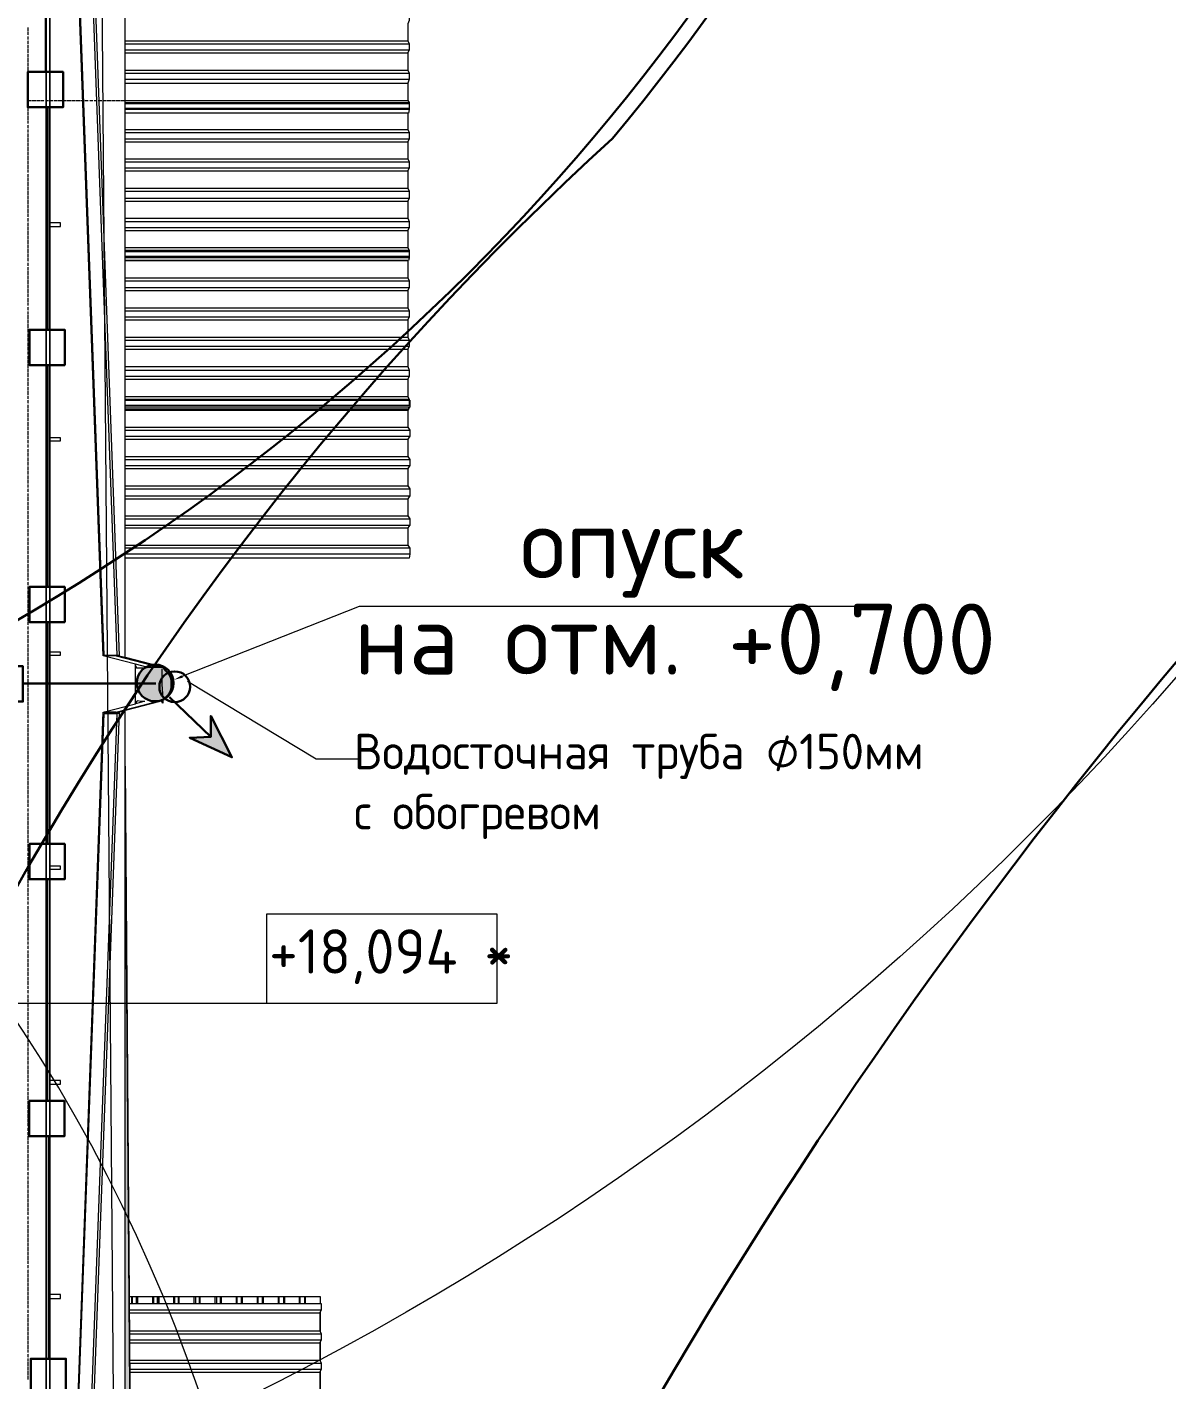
# Model space of a CAD drawing. Header units: millimetres. Extents: x -42533 to 645315, y 3457 to 82611.
# Drawn here: x 599029 to 605453, y 25110 to 32734 of the extents above; entities that cross this region are included whole.
import ezdxf

# ---------------------------------------------------------------- set-up
doc = ezdxf.new("R2010")
doc.units = ezdxf.units.MM
for name, color, linetype, true_color in [('PDF _!ЭОМ.Молниезащита', 7, 'Continuous', 0x954a95), ('PDF _Аннотация', 7, 'Continuous', 0xbababa), ('PDF _Антураж', 7, 'Continuous', 0xbababa), ('PDF _Крыша', 7, 'Continuous', 0xbababa), ('PDF _Крыша штриховка', 7, 'Continuous', 0xbababa), ('PDF _Обобщенные модели', 7, 'Continuous', 0xbababa), ('PDF _Ограждение', 7, 'Continuous', 0xbababa), ('PDF _Оси', 7, 'Continuous', 0xbababa), ('PDF _Отметки', 7, 'Continuous', 0xbababa)]:
    doc.layers.add(name, color=color, linetype=linetype, true_color=true_color)
doc.layers.add('PDF _Линии', color=7, linetype='Continuous')
doc.layers.add('PDF _Текст', color=7, linetype='Continuous')
doc.styles.add('PDF GOST Common', font='GOST_Common.ttf')
doc.styles.add('PDF ISOCPEUR', font='isocpeur.ttf')

msp = doc.modelspace()

# ---------------------------------------------------------------- linework, layer by layer
at = {"layer": 'PDF _!ЭОМ.Молниезащита', "lineweight": 30}
msp.add_lwpolyline([(602328.6, 32105.7, 0.359324), (602417.4, 47908.9, 0.35956), (586922.3, 50989.1, 0.362695), (581016.9, 36470.7)], format="xyb", dxfattribs=at)
at = {"layer": 'PDF _!ЭОМ.Молниезащита', "color": 5, "lineweight": 30}
for points in [[(599134.6, 33729.8), (599134.6, 32730.2), (599134.6, 32480.3), (599232, 32480.3), (599232, 32281.3), (599032.9, 32281.3), (599032.9, 32480.3), (599134.6, 32480.3)], [(599143.9, 32281.3), (599143.9, 31277.5), (599143.9, 31027.6), (599241.3, 31027.6), (599241.3, 30828.5), (599042.2, 30828.5), (599042.2, 31027.6), (599143.9, 31027.6)], [(599143.9, 30828.5), (599143.9, 29829), (599143.9, 29579.1), (599241.3, 29579.1), (599241.3, 29380.1), (599042.2, 29380.1), (599042.2, 29579.1), (599143.9, 29579.1)], [(599143.9, 29380.1), (599143.9, 28380.5), (599143.9, 28130.6), (599241.3, 28130.6), (599241.3, 27931.6), (599042.2, 27931.6), (599042.2, 28130.6), (599143.9, 28130.6)], [(599755.4, 29034), (599005.7, 29034), (599005.7, 28932.3), (598806.7, 28932.3), (598806.7, 29131.4), (599005.7, 29131.4), (599005.7, 29034)], [(599141.8, 27931.6), (599141.8, 26932), (599141.8, 26682.1), (599239.2, 26682.1), (599239.2, 26483.1), (599040.1, 26483.1), (599040.1, 26682.1), (599141.8, 26682.1)], [(599151, 26483.1), (599151, 25479.3), (599151, 25229.4), (599248.5, 25229.4), (599248.5, 25030.4), (599049.4, 25030.4), (599049.4, 25229.4), (599151, 25229.4)]]:
    msp.add_lwpolyline(points, dxfattribs=at)
at = {"layer": 'PDF _!ЭОМ.Молниезащита', "color": 251, "lineweight": 5, "true_color": 0x545454}
msp.add_lwpolyline([(599903.6, 29076.3), (600903.2, 29470.2), (603800.2, 29470.2)], dxfattribs=at)
at = {"layer": 'PDF _!ЭОМ.Молниезащита', "lineweight": 30}
msp.add_lwpolyline([(599831.6, 28957.7), (600064.6, 28733.3), (599946, 28729), (600183.2, 28618.9), (600064.6, 28851.9), (600064.6, 28733.3)], dxfattribs=at)
at = {"layer": 'PDF _!ЭОМ.Молниезащита', "lineweight": 13}
msp.add_circle((592805, 40061.1), 16795.3, dxfattribs=at)
at = {"layer": 'PDF _!ЭОМ.Молниезащита', "color": 116, "lineweight": 30, "true_color": 0x136734}
msp.add_circle((592805, 40061.1), 12322.7, dxfattribs=at)
at = {"layer": 'PDF _!ЭОМ.Молниезащита', "lineweight": 30}
msp.add_circle((599751.2, 29037.2), 103.8, dxfattribs=at)
msp.add_arc((613703, 19607.6), 16899.1, 132.30512, 171.79199, dxfattribs=at)
at = {"layer": 'PDF _!ЭОМ.Молниезащита', "lineweight": 13}
msp.add_arc((591445.4, 22129.1), 9036.1, 344.77295, 295.66956, dxfattribs=at)
at = {"layer": 'PDF _!ЭОМ.Молниезащита', "color": 1, "lineweight": 30}
msp.add_arc((628231.4, 10041.9), 29695.7, 137.6037, 161.15118, dxfattribs=at)
at = {"layer": 'PDF _!ЭОМ.Молниезащита', "transparency": 33554559}
for points in [[(599818.9, 29114.4), (599691.9, 29114.4), (599802, 29127.2)], [(599691.9, 29114.4), (599802, 29127.2), (599708.8, 29127.2)], [(599802, 29127.2), (599708.8, 29127.2), (599785, 29131.4)], [(599708.8, 29127.2), (599785, 29131.4), (599725.8, 29131.4)], [(599785, 29131.4), (599725.8, 29131.4), (599763.9, 29135.6)], [(599725.8, 29131.4), (599763.9, 29135.6), (599742.7, 29135.6)], [(599857, 29050.9), (599649.5, 29050.9), (599852.8, 29072.1)], [(599649.5, 29050.9), (599852.8, 29072.1), (599658, 29072.1)], [(599861.3, 29034), (599649.5, 29034), (599857, 29050.9)], [(599649.5, 29034), (599857, 29050.9), (599649.5, 29050.9)], [(599852.8, 29072.1), (599658, 29072.1), (599844.3, 29089)], [(599658, 29072.1), (599844.3, 29089), (599666.5, 29089)], [(599844.3, 29089), (599666.5, 29089), (599831.6, 29101.7)], [(599666.5, 29089), (599831.6, 29101.7), (599674.9, 29101.7)], [(599831.6, 29101.7), (599674.9, 29101.7), (599818.9, 29114.4)], [(599674.9, 29101.7), (599818.9, 29114.4), (599691.9, 29114.4)], [(599857, 29012.8), (599649.5, 29012.8), (599861.3, 29034)], [(599649.5, 29012.8), (599861.3, 29034), (599649.5, 29034)], [(599658, 28995.9), (599857, 29012.8), (599649.5, 29012.8)], [(599852.8, 28995.9), (599658, 28995.9), (599857, 29012.8)], [(599666.5, 28978.9), (599852.8, 28995.9), (599658, 28995.9)], [(599844.3, 28978.9), (599666.5, 28978.9), (599852.8, 28995.9)], [(599674.9, 28962), (599844.3, 28978.9), (599666.5, 28978.9)], [(599831.6, 28962), (599674.9, 28962), (599844.3, 28978.9)], [(599691.9, 28949.3), (599831.6, 28962), (599674.9, 28962)], [(599818.9, 28949.3), (599691.9, 28949.3), (599831.6, 28962)], [(599708.8, 28936.6), (599818.9, 28949.3), (599691.9, 28949.3)], [(599802, 28936.6), (599708.8, 28936.6), (599818.9, 28949.3)], [(599725.8, 28932.3), (599802, 28936.6), (599708.8, 28936.6)], [(599785, 28932.3), (599725.8, 28932.3), (599802, 28936.6)], [(599742.7, 28928.1), (599785, 28932.3), (599725.8, 28932.3)], [(599763.9, 28928.1), (599742.7, 28928.1), (599785, 28932.3)], [(600064.6, 28733.3), (600123.9, 28733.3), (600064.6, 28851.9)], [(599946, 28729), (600064.6, 28733.3), (600123.9, 28733.3)], [(599946, 28729), (600128.1, 28729), (600123.9, 28733.3)], [(600183.2, 28618.9), (600128.1, 28729), (599946, 28729)]]:
    msp.add_solid(points, dxfattribs=at)
at = {"layer": 'PDF _!ЭОМ.Молниезащита', "color": 251, "true_color": 0x545454, "transparency": 33554559}
msp.add_solid([(599907.9, 29067.9), (599857, 29055.2), (599899.4, 29080.6)], dxfattribs=at)
at = {"layer": 'PDF _Аннотация', "color": 8, "lineweight": 9}
msp.add_lwpolyline([(599933.3, 29046.7), (600657.5, 28610.4), (600890.5, 28610.4)], dxfattribs=at)
at = {"layer": 'PDF _Аннотация', "color": 8, "lineweight": 20}
msp.add_lwpolyline([(601678.2, 27234), (601678.2, 27733.7), (600378, 27733.7), (600378, 27234)], close=True, dxfattribs=at)
at = {"layer": 'PDF _Антураж', "color": 8, "lineweight": 18}
for points in [[(599196.3, 36458.5), (599175.2, 37026.1), (599247.2, 37026.1), (599535.2, 29194.9), (599547.9, 29194.9)], [(599641, 29127.2), (599641, 29144.1), (599458.9, 29190.7), (599192.1, 36437.4)], [(599463.2, 29194.9), (599196.3, 36437.4)], [(599530.9, 29190.7), (599776.6, 29127.2)], [(599547.9, 29190.7), (599535.2, 29194.9)], [(599581.7, 29182.2), (599776.6, 29131.4), (599793.5, 29127.2), (599806.2, 29114.4), (599818.9, 29101.7), (599831.6, 29089), (599840.1, 29072.1), (599844.3, 29050.9), (599844.3, 29034), (599844.3, 29012.8), (599840.1, 28995.9), (599831.6, 28978.9), (599818.9, 28962), (599806.2, 28949.3), (599793.5, 28940.8), (599776.6, 28932.3), (599581.7, 28881.5)], [(599708.8, 29127.2), (599704.6, 29127.2), (599641, 29144.1)], [(599704.6, 29127.2), (599776.6, 29127.2), (599793.5, 29122.9), (599806.2, 29110.2), (599818.9, 29097.5), (599827.4, 29084.8), (599835.9, 29067.9), (599840.1, 29050.9), (599840.1, 29034), (599840.1, 29012.8), (599835.9, 28995.9), (599827.4, 28978.9), (599818.9, 28966.2), (599806.2, 28953.5), (599793.5, 28945), (599776.6, 28936.6), (599717.3, 28936.6)], [(599641, 20792), (599641, 20813.2), (599458.9, 20859.8), (599310.7, 24862.2), (599458.9, 28873), (599641, 28919.6), (599641, 28953.5)], [(599530.9, 28873), (599776.6, 28936.6)], [(599687.6, 28932.3), (599641, 28919.6)], [(599547.9, 28864.6), (599535.2, 28864.6), (599386.9, 24862.2), (599399.6, 24862.2), (599395.4, 24862.2), (599386.9, 24862.2), (599391.2, 24862.2), (599395.4, 24862.2), (599386.9, 24862.2), (599319.2, 24862.2), (599323.4, 24862.2), (599319.2, 24862.2), (599386.9, 24862.2), (599395.4, 24862.2), (599391.2, 24862.2), (599386.9, 24862.2), (599399.6, 24862.2), (599395.4, 24862.2), (599386.9, 24862.2), (599314.9, 24862.2), (599463.2, 28864.6), (599535.2, 28864.6)], [(599547.9, 28873), (599535.2, 28868.8)]]:
    msp.add_lwpolyline(points, dxfattribs=at)
for points in [[(599463.2, 29194.9), (599535.2, 29194.9), (599530.9, 29190.7), (599463.2, 29190.7)], [(599463.2, 28868.8), (599535.2, 28868.8), (599530.9, 28873), (599463.2, 28873)]]:
    msp.add_lwpolyline(points, close=True, dxfattribs=at)
at = {"layer": 'PDF _Крыша', "color": 8, "lineweight": 9}
for points in [[(600682.9, 25539.8), (600682.9, 25577.9), (599602.9, 25577.9)], [(600682.9, 25383.1), (600682.9, 25493.2)], [(600682.9, 25217.9), (600682.9, 25323.8)], [(600682.9, 25048.5), (600682.9, 25158.6)]]:
    msp.add_lwpolyline(points, dxfattribs=at)
at = {"layer": 'PDF _Крыша штриховка', "color": 8, "lineweight": 9}
for points in [[(599340.3, 32477.3), (599340.3, 32477.3)], [(599361.5, 31875.9), (599361.5, 31875.9)], [(599386.9, 31274.5), (599382.7, 31274.5)], [(599408.1, 30677.3), (599403.9, 30677.3)], [(599429.3, 30075.9), (599425, 30075.9)], [(599450.5, 29474.5), (599450.5, 29474.5)], [(599442, 28275.8), (599437.7, 28275.8)], [(599416.6, 27674.4), (599416.6, 27674.4)], [(599395.4, 27077.2), (599391.2, 27077.2)], [(599374.2, 26475.8), (599370, 26475.8)], [(599353, 25874.4), (599348.8, 25874.4)], [(599619.9, 25539.8), (599619.9, 25577.9)], [(599624.1, 25539.8), (599624.1, 25577.9)], [(599645.3, 25539.8), (599645.3, 25577.9)], [(599653.7, 25539.8), (599653.7, 25577.9)], [(599738.5, 25539.8), (599738.5, 25577.9)], [(599742.7, 25539.8), (599742.7, 25577.9)], [(599763.9, 25539.8), (599763.9, 25577.9)], [(599857, 25539.8), (599857, 25577.9)], [(599861.3, 25539.8), (599861.3, 25577.9)], [(599882.5, 25539.8), (599882.5, 25577.9)], [(599886.7, 25539.8), (599886.7, 25577.9)], [(599971.4, 25539.8), (599971.4, 25577.9)], [(599979.9, 25539.8), (599979.9, 25577.9)], [(600001, 25539.8), (600001, 25577.9)], [(600005.3, 25539.8), (600005.3, 25577.9)], [(600090, 25539.8), (600090, 25577.9)], [(600098.5, 25539.8), (600098.5, 25577.9)], [(600119.6, 25539.8), (600119.6, 25577.9)], [(600208.6, 25539.8), (600208.6, 25577.9)], [(600212.8, 25539.8), (600212.8, 25577.9)], [(600238.2, 25539.8), (600238.2, 25577.9)], [(600242.5, 25539.8), (600242.5, 25577.9)], [(600327.2, 25539.8), (600327.2, 25577.9)], [(600331.4, 25539.8), (600331.4, 25577.9)], [(600356.8, 25539.8), (600356.8, 25577.9)], [(600361.1, 25539.8), (600361.1, 25577.9)], [(600445.8, 25539.8), (600445.8, 25577.9)], [(600450, 25539.8), (600450, 25577.9)], [(600475.4, 25539.8), (600475.4, 25577.9)], [(600564.3, 25539.8), (600564.3, 25577.9)], [(600568.6, 25539.8), (600568.6, 25577.9)], [(600594, 25539.8), (600594, 25577.9)], [(600598.2, 25539.8), (600598.2, 25577.9)], [(599327.6, 25277.2), (599327.6, 25277.2)]]:
    msp.add_lwpolyline(points, dxfattribs=at)
for points in [[(599772.3, 25577.9), (599772.3, 25539.8)], [(600123.9, 25577.9), (600123.9, 25539.8)], [(600479.6, 25577.9), (600479.6, 25539.8)]]:
    msp.add_lwpolyline(points, close=True, dxfattribs=at)
at = {"layer": 'PDF _Линии', "color": 8, "lineweight": 9}
msp.add_lwpolyline([(584927.4, 11774.9), (593207.6, 11719.9), (593144, 20135.5), (599556.3, 20135.5), (599268.3, 55776), (588900.2, 55776)], dxfattribs=at)
for points in [[(599581.7, 44869.9), (599547.9, 44865.7), (599259.9, 37026.1), (599547.9, 29190.7), (599581.7, 29182.2)], [(599581.7, 28881.5), (599547.9, 28873), (599399.6, 24862.2), (599547.9, 20859.8), (599581.7, 20851.3)]]:
    msp.add_lwpolyline(points, close=True, dxfattribs=at)
at = {"layer": 'PDF _Линии', "color": 8, "lineweight": 30}
msp.add_circle((599861.4, 29016), 86.8, dxfattribs=at)
at = {"layer": 'PDF _Обобщенные модели', "color": 8, "lineweight": 18}
for points in [[(601131.9, 32803.4), (601182.7, 32803.4), (601182.7, 32769.6), (601174.2, 32752.6), (601174.2, 32655.2), (601182.7, 32638.3), (601182.7, 32604.4), (601174.2, 32587.4), (601174.2, 32490), (601182.7, 32473.1), (601182.7, 32439.2), (601174.2, 32418), (601174.2, 32320.6), (601182.7, 32307.9), (601182.7, 32274), (599581.7, 32274)], [(599581.7, 32655.2), (601174.2, 32655.2)], [(599581.7, 32638.3), (601182.7, 32638.3)], [(599581.7, 32604.4), (601182.7, 32604.4)], [(599581.7, 32587.4), (601174.2, 32587.4)], [(599581.7, 32490), (601174.2, 32490)], [(599581.7, 32473.1), (601182.7, 32473.1)], [(599581.7, 32439.2), (601182.7, 32439.2)], [(599581.7, 32418), (601174.2, 32418)], [(599581.7, 32320.6), (601174.2, 32320.6)], [(599581.7, 32307.9), (601182.7, 32307.9)], [(599581.7, 32303.7), (601182.7, 32303.7), (601182.7, 32269.8), (601178.5, 32248.6), (599581.7, 32248.6)], [(601182.7, 32269.8), (599581.7, 32269.8)], [(601174.2, 32248.6), (601174.2, 32155.4), (601182.7, 32138.5), (601182.7, 32104.6), (601174.2, 32087.7), (601174.2, 31990.2), (601182.7, 31973.3), (601182.7, 31939.4), (601174.2, 31922.5), (601174.2, 31825.1), (601182.7, 31808.1), (601182.7, 31770), (601174.2, 31753.1), (601174.2, 31655.7), (601182.7, 31638.7), (601182.7, 31604.8), (601174.2, 31587.9), (601174.2, 31490.5), (601182.7, 31473.5), (601182.7, 31439.7), (599581.7, 31439.7)], [(599581.7, 32155.4), (601174.2, 32155.4)], [(599581.7, 32138.5), (601182.7, 32138.5)], [(599581.7, 32104.6), (601182.7, 32104.6)], [(599581.7, 32087.7), (601174.2, 32087.7)], [(599581.7, 31990.2), (601174.2, 31990.2)], [(599581.7, 31973.3), (601182.7, 31973.3)], [(599581.7, 31939.4), (601182.7, 31939.4)], [(599581.7, 31922.5), (601174.2, 31922.5)], [(599581.7, 31825.1), (601174.2, 31825.1)], [(599581.7, 31808.1), (601182.7, 31808.1)], [(599581.7, 31770), (601182.7, 31770)], [(599581.7, 31753.1), (601174.2, 31753.1)], [(599581.7, 31655.7), (601174.2, 31655.7)], [(599581.7, 31638.7), (601182.7, 31638.7)], [(599581.7, 31604.8), (601182.7, 31604.8)], [(599581.7, 31587.9), (601174.2, 31587.9)], [(599581.7, 31490.5), (601174.2, 31490.5)], [(601182.7, 31473.5), (599581.7, 31473.5)], [(599581.7, 31469.3), (601182.7, 31469.3), (601182.7, 31435.4), (601182.7, 31431.2), (601178.5, 31418.5), (599581.7, 31418.5), (601174.2, 31418.5), (601174.2, 31321.1), (601182.7, 31304.1), (601182.7, 31266), (601174.2, 31249.1), (601174.2, 31151.7), (601182.7, 31134.7), (601182.7, 31100.8), (601174.2, 31083.9), (601174.2, 30986.5), (601182.7, 30969.5), (601182.7, 30935.6), (601174.2, 30918.7), (601174.2, 30821.3), (601182.7, 30800.1), (601182.7, 30766.2), (601174.2, 30749.3), (601174.2, 30651.9), (601182.7, 30634.9), (601182.7, 30601.1), (599581.7, 30601.1)], [(599581.7, 31435.4), (601182.7, 31435.4)], [(599581.7, 31321.1), (601174.2, 31321.1)], [(599581.7, 31304.1), (601182.7, 31304.1)], [(599581.7, 31266), (601182.7, 31266)], [(599581.7, 31249.1), (601174.2, 31249.1)], [(599581.7, 31151.7), (601174.2, 31151.7)], [(599581.7, 31134.7), (601182.7, 31134.7)], [(599581.7, 31100.8), (601182.7, 31100.8)], [(599581.7, 31083.9), (601174.2, 31083.9)], [(599581.7, 30986.5), (601174.2, 30986.5)], [(599581.7, 30969.5), (601182.7, 30969.5)], [(599581.7, 30935.6), (601182.7, 30935.6)], [(599581.7, 30918.7), (601174.2, 30918.7)], [(599581.7, 30821.3), (601174.2, 30821.3)], [(599581.7, 30800.1), (601182.7, 30800.1)], [(599581.7, 30766.2), (601182.7, 30766.2)], [(599581.7, 30749.3), (601174.2, 30749.3)], [(599581.7, 30651.9), (601174.2, 30651.9)], [(601182.7, 30634.9), (599581.7, 30634.9)], [(599581.7, 30630.7), (601186.9, 30630.7), (601186.9, 30592.6), (601178.5, 30584.1)], [(601178.5, 30592.6), (601178.5, 30579.9), (601174.2, 30575.6), (601174.2, 30478.2), (601186.9, 30461.3), (601186.9, 30427.4), (601174.2, 30410.5), (601174.2, 30313.1), (601186.9, 30296.1), (601186.9, 30262.2), (601174.2, 30245.3), (601174.2, 30147.9), (601186.9, 30130.9), (601186.9, 30092.8), (601174.2, 30075.9), (601174.2, 29978.5), (601186.9, 29961.5), (601186.9, 29927.6), (601174.2, 29910.7), (601174.2, 29813.3), (601186.9, 29796.3), (601186.9, 29762.5), (601182.7, 29741.3), (599581.7, 29741.3)], [(599581.7, 30592.6), (601186.9, 30592.6)], [(601178.5, 30579.9), (599581.7, 30579.9)], [(599581.7, 30575.6), (601174.2, 30575.6)], [(599581.7, 30478.2), (601174.2, 30478.2)], [(599581.7, 30461.3), (601186.9, 30461.3)], [(599581.7, 30427.4), (601186.9, 30427.4)], [(599581.7, 30410.5), (601174.2, 30410.5)], [(599581.7, 30313.1), (601174.2, 30313.1)], [(599581.7, 30296.1), (601186.9, 30296.1)], [(599581.7, 30262.2), (601186.9, 30262.2)], [(599581.7, 30245.3), (601174.2, 30245.3)], [(599581.7, 30147.9), (601174.2, 30147.9)], [(599581.7, 30130.9), (601186.9, 30130.9)], [(599581.7, 30092.8), (601186.9, 30092.8)], [(599581.7, 30075.9), (601174.2, 30075.9)], [(599581.7, 29978.5), (601174.2, 29978.5)], [(599581.7, 29961.5), (601186.9, 29961.5)], [(599581.7, 29927.6), (601186.9, 29927.6)], [(599581.7, 29910.7), (601174.2, 29910.7)], [(599581.7, 29813.3), (601174.2, 29813.3)], [(601186.9, 29796.3), (599581.7, 29796.3)], [(601186.9, 29762.5), (599581.7, 29762.5)], [(599691.9, 28932.3), (599670.7, 28932.3), (599653.7, 28936.6), (599645.3, 28932.3), (599641, 28919.6), (599641, 29029.7), (599641, 29135.6), (599645.3, 29122.9), (599662.2, 29122.9), (599691.9, 29122.9), (599721.5, 29127.2)], [(599789.3, 29114.4), (599789.3, 29029.7), (599793.5, 28953.5)], [(599793.5, 28940.8), (599793.5, 28923.9), (599789.3, 28932.3), (599785, 28936.6)], [(599602.9, 25539.8), (600687.2, 25539.8), (600687.2, 25505.9), (600678.7, 25489), (600678.7, 25387.3), (600687.2, 25370.4), (600687.2, 25336.5), (600678.7, 25319.6), (600678.7, 25222.2), (600687.2, 25205.2), (600687.2, 25171.3), (600678.7, 25154.4), (600678.7, 25057), (600687.2, 25040), (600687.2, 25001.9), (599607.2, 25001.9)], [(599602.9, 25505.9), (600687.2, 25505.9)], [(599602.9, 25489), (600678.7, 25489)], [(599607.2, 25387.3), (600678.7, 25387.3)], [(599607.2, 25370.4), (600687.2, 25370.4)], [(599607.2, 25336.5), (600687.2, 25336.5)], [(599607.2, 25319.6), (600678.7, 25319.6)], [(599607.2, 25222.2), (600678.7, 25222.2)], [(599607.2, 25205.2), (600687.2, 25205.2)], [(599607.2, 25171.3), (600687.2, 25171.3)], [(599607.2, 25154.4), (600678.7, 25154.4)]]:
    msp.add_lwpolyline(points, dxfattribs=at)
msp.add_lwpolyline([(599789.3, 29127.2), (599789.3, 29135.6)], close=True, dxfattribs=at)
at = {"layer": 'PDF _Ограждение', "color": 8, "lineweight": 9}
for points in [[(599137, 20453.2), (599137, 55373.6)], [(599158.2, 20440.5), (599158.2, 55382.1), (599149.7, 55382.1), (599158.2, 55382.1), (599158.2, 20440.5), (599149.7, 20440.5)], [(599217.5, 31630.2), (599179.4, 31630.2), (599158.2, 31630.2), (599158.2, 31609.1), (599179.4, 31609.1), (599217.5, 31609.1)], [(599217.5, 30418.9), (599179.4, 30418.9), (599158.2, 30418.9), (599158.2, 30402), (599179.4, 30402), (599217.5, 30402)], [(599217.5, 29211.9), (599179.4, 29211.9), (599158.2, 29211.9), (599158.2, 29194.9), (599179.4, 29194.9), (599217.5, 29194.9)], [(599217.5, 28004.8), (599179.4, 28004.8), (599158.2, 28004.8), (599158.2, 27987.8), (599179.4, 27987.8), (599217.5, 27987.8)], [(599217.5, 26797.7), (599179.4, 26797.7), (599158.2, 26797.7), (599158.2, 26776.5), (599179.4, 26776.5), (599217.5, 26776.5)], [(599217.5, 25590.6), (599179.4, 25590.6), (599158.2, 25590.6), (599158.2, 25569.5), (599179.4, 25569.5), (599217.5, 25569.5)]]:
    msp.add_lwpolyline(points, close=True, dxfattribs=at)
msp.add_lwpolyline([(599581.7, 28568.1), (599641, 20834.3), (599581.7, 28542.7)], dxfattribs=at)
at = {"layer": 'PDF _Ограждение', "transparency": 33554559}
msp.add_solid([(599581.7, 28542.7), (599641, 20851.3), (599581.7, 20851.3)], dxfattribs=at)
at = {"layer": 'PDF _Оси', "color": 8, "lineweight": 9}
for points in [[(599035.4, 32710.3), (599035.4, 32731.4)], [(599035.4, 32689.1), (599035.4, 32706)], [(599035.4, 32684.8), (599035.4, 32684.8)], [(599035.4, 32663.7), (599035.4, 32680.6)], [(599035.4, 32659.4), (599035.4, 32659.4)], [(599035.4, 32638.3), (599035.4, 32655.2)], [(599035.4, 32612.8), (599035.4, 32634)], [(599035.4, 32587.4), (599035.4, 32608.6)], [(599035.4, 32562), (599035.4, 32583.2)], [(599035.4, 32536.6), (599035.4, 32557.8)], [(599035.4, 32511.2), (599035.4, 32532.4)], [(599035.4, 32485.8), (599035.4, 32507)], [(599035.4, 32460.4), (599035.4, 32481.6)], [(599035.4, 32439.2), (599035.4, 32456.1)], [(599035.4, 32435), (599035.4, 32435)], [(599035.4, 32413.8), (599035.4, 32430.7)], [(599035.4, 32409.5), (599035.4, 32409.5)], [(599035.4, 32388.4), (599035.4, 32405.3)], [(599035.4, 32363), (599035.4, 32384.1)], [(599035.4, 32337.5), (599035.4, 32358.7)], [(599035.4, 32312.1), (599035.4, 32333.3)], [(599031.2, 32320.6), (599052.3, 32320.6)], [(599035.4, 32286.7), (599035.4, 32307.9)], [(599035.4, 32261.3), (599035.4, 32282.5)], [(599035.4, 32235.9), (599035.4, 32257.1)], [(599056.6, 32320.6), (599077.7, 32320.6)], [(599082, 32320.6), (599103.2, 32320.6)], [(599107.4, 32320.6), (599124.3, 32320.6)], [(599128.6, 32320.6), (599128.6, 32320.6)], [(599132.8, 32320.6), (599149.7, 32320.6)], [(599154, 32320.6), (599154, 32320.6)], [(599158.2, 32320.6), (599175.2, 32320.6)], [(599179.4, 32320.6), (599200.6, 32320.6)], [(599204.8, 32320.6), (599226, 32320.6)], [(599230.2, 32320.6), (599251.4, 32320.6)], [(599255.6, 32320.6), (599276.8, 32320.6)], [(599281, 32320.6), (599302.2, 32320.6)], [(599306.5, 32320.6), (599327.6, 32320.6)], [(599331.9, 32320.6), (599353, 32320.6)], [(599357.3, 32320.6), (599374.2, 32320.6)], [(599378.5, 32320.6), (599378.5, 32320.6)], [(599382.7, 32320.6), (599399.6, 32320.6)], [(599403.9, 32320.6), (599403.9, 32320.6)], [(599408.1, 32320.6), (599425, 32320.6)], [(599429.3, 32320.6), (599450.5, 32320.6)], [(599454.7, 32320.6), (599475.9, 32320.6)], [(599480.1, 32320.6), (599501.3, 32320.6)], [(599505.5, 32320.6), (599526.7, 32320.6)], [(599530.9, 32320.6), (599552.1, 32320.6)], [(599556.3, 32320.6), (599577.5, 32320.6)], [(599581.7, 32320.6), (599602.9, 32320.6)], [(599607.2, 32320.6), (599624.1, 32320.6)], [(599628.3, 32320.6), (599628.3, 32320.6)], [(599632.6, 32320.6), (599649.5, 32320.6)], [(599653.7, 32320.6), (599653.7, 32320.6)], [(599658, 32320.6), (599674.9, 32320.6)], [(599679.2, 32320.6), (599691.9, 32320.6)], [(599035.4, 32210.5), (599035.4, 32231.7)], [(599035.4, 32189.3), (599035.4, 32206.3)], [(599035.4, 32185.1), (599035.4, 32185.1)], [(599035.4, 32163.9), (599035.4, 32180.8)], [(599035.4, 32159.7), (599035.4, 32159.7)], [(599035.4, 32138.5), (599035.4, 32155.4)], [(599035.4, 32113.1), (599035.4, 32134.3)], [(599035.4, 32087.7), (599035.4, 32108.8)], [(599035.4, 32062.3), (599035.4, 32083.4)], [(599035.4, 32036.8), (599035.4, 32058)], [(599035.4, 32011.4), (599035.4, 32032.6)], [(599035.4, 31986), (599035.4, 32007.2)], [(599035.4, 31960.6), (599035.4, 31981.8)], [(599035.4, 31935.2), (599035.4, 31956.4)], [(599035.4, 31914), (599035.4, 31931)], [(599035.4, 31909.8), (599035.4, 31909.8)], [(599035.4, 31888.6), (599035.4, 31905.5)], [(599035.4, 31863.2), (599035.4, 31884.4)], [(599035.4, 31837.8), (599035.4, 31859)], [(599035.4, 31812.4), (599035.4, 31833.5)], [(599035.4, 31787), (599035.4, 31808.1)], [(599035.4, 31761.5), (599035.4, 31782.7)], [(599035.4, 31736.1), (599035.4, 31757.3)], [(599035.4, 31710.7), (599035.4, 31731.9)], [(599035.4, 31685.3), (599035.4, 31706.5)], [(599035.4, 31664.1), (599035.4, 31681.1)], [(599035.4, 31659.9), (599035.4, 31659.9)], [(599035.4, 31638.7), (599035.4, 31655.7)], [(599035.4, 31634.5), (599035.4, 31634.5)], [(599035.4, 31613.3), (599035.4, 31630.2)], [(599035.4, 31587.9), (599035.4, 31609.1)], [(599035.4, 31562.5), (599035.4, 31583.7)], [(599035.4, 31537.1), (599035.4, 31558.2)], [(599035.4, 31511.7), (599035.4, 31532.8)], [(599035.4, 31486.2), (599035.4, 31507.4)], [(599035.4, 31460.8), (599035.4, 31482)], [(599035.4, 31435.4), (599035.4, 31456.6)], [(599035.4, 31414.2), (599035.4, 31431.2)], [(599035.4, 31410), (599035.4, 31410)], [(599035.4, 31388.8), (599035.4, 31405.8)], [(599035.4, 31384.6), (599035.4, 31384.6)], [(599035.4, 31363.4), (599035.4, 31380.4)], [(599035.4, 31338), (599035.4, 31359.2)], [(599035.4, 31312.6), (599035.4, 31333.8)], [(599035.4, 31287.2), (599035.4, 31308.4)], [(599035.4, 31261.8), (599035.4, 31282.9)], [(599035.4, 31236.4), (599035.4, 31257.5)], [(599035.4, 31210.9), (599035.4, 31232.1)], [(599035.4, 31185.5), (599035.4, 31206.7)], [(599035.4, 31164.4), (599035.4, 31181.3)], [(599035.4, 31160.1), (599035.4, 31160.1)], [(599035.4, 31138.9), (599035.4, 31155.9)], [(599035.4, 31134.7), (599035.4, 31134.7)], [(599035.4, 31113.5), (599035.4, 31130.5)], [(599035.4, 31088.1), (599035.4, 31109.3)], [(599035.4, 31062.7), (599035.4, 31083.9)], [(599035.4, 31037.3), (599035.4, 31058.5)], [(599035.4, 31011.9), (599035.4, 31033.1)], [(599035.4, 30986.5), (599035.4, 31007.6)], [(599035.4, 30961.1), (599035.4, 30982.2)], [(599035.4, 30935.6), (599035.4, 30956.8)], [(599035.4, 30910.2), (599035.4, 30931.4)], [(599035.4, 30889.1), (599035.4, 30906)], [(599035.4, 30884.8), (599035.4, 30884.8)], [(599035.4, 30863.6), (599035.4, 30880.6)], [(599035.4, 30838.2), (599035.4, 30859.4)], [(599035.4, 30812.8), (599035.4, 30834)], [(599035.4, 30787.4), (599035.4, 30808.6)], [(599035.4, 30762), (599035.4, 30783.2)], [(599035.4, 30736.6), (599035.4, 30757.8)], [(599035.4, 30711.2), (599035.4, 30732.4)], [(599035.4, 30685.8), (599035.4, 30706.9)], [(599035.4, 30660.4), (599035.4, 30681.5)], [(599035.4, 30639.2), (599035.4, 30656.1)], [(599035.4, 30634.9), (599035.4, 30634.9)], [(599035.4, 30613.8), (599035.4, 30630.7)], [(599035.4, 30609.5), (599035.4, 30609.5)], [(599035.4, 30588.3), (599035.4, 30605.3)], [(599035.4, 30562.9), (599035.4, 30584.1)], [(599035.4, 30537.5), (599035.4, 30558.7)], [(599035.4, 30512.1), (599035.4, 30533.3)], [(599035.4, 30486.7), (599035.4, 30507.9)], [(599035.4, 30461.3), (599035.4, 30482.5)], [(599035.4, 30435.9), (599035.4, 30457.1)], [(599035.4, 30410.5), (599035.4, 30431.6)], [(599035.4, 30389.3), (599035.4, 30406.2)], [(599035.4, 30385.1), (599035.4, 30385.1)], [(599035.4, 30363.9), (599035.4, 30380.8)], [(599035.4, 30359.6), (599035.4, 30359.6)], [(599035.4, 30338.5), (599035.4, 30355.4)], [(599035.4, 30313.1), (599035.4, 30334.2)], [(599035.4, 30287.6), (599035.4, 30308.8)], [(599035.4, 30262.2), (599035.4, 30283.4)], [(599035.4, 30236.8), (599035.4, 30258)], [(599035.4, 30211.4), (599035.4, 30232.6)], [(599035.4, 30186), (599035.4, 30207.2)], [(599035.4, 30160.6), (599035.4, 30181.8)], [(599035.4, 30139.4), (599035.4, 30156.3)], [(599035.4, 30135.2), (599035.4, 30135.2)], [(599035.4, 30114), (599035.4, 30130.9)], [(599035.4, 30109.8), (599035.4, 30109.8)], [(599035.4, 30088.6), (599035.4, 30105.5)], [(599035.4, 30063.2), (599035.4, 30084.3)], [(599035.4, 30037.8), (599035.4, 30058.9)], [(599035.4, 30012.3), (599035.4, 30033.5)], [(599035.4, 29986.9), (599035.4, 30008.1)], [(599035.4, 29961.5), (599035.4, 29982.7)], [(599035.4, 29936.1), (599035.4, 29957.3)], [(599035.4, 29910.7), (599035.4, 29931.9)], [(599035.4, 29885.3), (599035.4, 29906.5)], [(599035.4, 29864.1), (599035.4, 29881)], [(599035.4, 29859.9), (599035.4, 29859.9)], [(599035.4, 29838.7), (599035.4, 29855.6)], [(599035.4, 29813.3), (599035.4, 29834.5)], [(599035.4, 29787.9), (599035.4, 29809)], [(599035.4, 29762.5), (599035.4, 29783.6)], [(599035.4, 29737), (599035.4, 29758.2)], [(599035.4, 29711.6), (599035.4, 29732.8)], [(599035.4, 29686.2), (599035.4, 29707.4)], [(599035.4, 29660.8), (599035.4, 29682)], [(599035.4, 29635.4), (599035.4, 29656.6)], [(599035.4, 29614.2), (599035.4, 29631.2)], [(599035.4, 29610), (599035.4, 29610)], [(599035.4, 29588.8), (599035.4, 29605.7)], [(599035.4, 29584.6), (599035.4, 29584.6)], [(599035.4, 29563.4), (599035.4, 29580.3)], [(599035.4, 29538), (599035.4, 29559.2)], [(599035.4, 29512.6), (599035.4, 29533.7)], [(599035.4, 29487.2), (599035.4, 29508.3)], [(599035.4, 29461.7), (599035.4, 29482.9)], [(599035.4, 29436.3), (599035.4, 29457.5)], [(599035.4, 29410.9), (599035.4, 29432.1)], [(599035.4, 29385.5), (599035.4, 29406.7)], [(599035.4, 29364.3), (599035.4, 29381.3)], [(599035.4, 29360.1), (599035.4, 29360.1)], [(599035.4, 29338.9), (599035.4, 29355.9)], [(599035.4, 29334.7), (599035.4, 29334.7)], [(599035.4, 29313.5), (599035.4, 29330.5)], [(599035.4, 29288.1), (599035.4, 29309.3)], [(599035.4, 29262.7), (599035.4, 29283.9)], [(599035.4, 29237.3), (599035.4, 29258.5)], [(599035.4, 29211.9), (599035.4, 29233)], [(599035.4, 29186.4), (599035.4, 29207.6)], [(599035.4, 29161), (599035.4, 29182.2)], [(599035.4, 29135.6), (599035.4, 29156.8)], [(599035.4, 29114.4), (599035.4, 29131.4)], [(599035.4, 29110.2), (599035.4, 29110.2)], [(599035.4, 29089), (599035.4, 29106)], [(599035.4, 29084.8), (599035.4, 29084.8)], [(599035.4, 29063.6), (599035.4, 29080.6)], [(599035.4, 29038.2), (599035.4, 29059.4)], [(599035.4, 29012.8), (599035.4, 29034)], [(599035.4, 28987.4), (599035.4, 29008.6)], [(599035.4, 28962), (599035.4, 28983.2)], [(599035.4, 28936.6), (599035.4, 28957.7)], [(599035.4, 28911.2), (599035.4, 28932.3)], [(599035.4, 28885.7), (599035.4, 28906.9)], [(599035.4, 28860.3), (599035.4, 28881.5)], [(599035.4, 28839.2), (599035.4, 28856.1)], [(599035.4, 28834.9), (599035.4, 28834.9)], [(599035.4, 28813.7), (599035.4, 28830.7)], [(599035.4, 28809.5), (599035.4, 28809.5)], [(599035.4, 28788.3), (599035.4, 28805.3)], [(599035.4, 28762.9), (599035.4, 28784.1)], [(599035.4, 28737.5), (599035.4, 28758.7)], [(599035.4, 28712.1), (599035.4, 28733.3)], [(599035.4, 28686.7), (599035.4, 28707.9)], [(599035.4, 28661.3), (599035.4, 28682.4)], [(599035.4, 28635.9), (599035.4, 28657)], [(599035.4, 28610.4), (599035.4, 28631.6)], [(599035.4, 28589.3), (599035.4, 28606.2)], [(599035.4, 28585), (599035.4, 28585)], [(599035.4, 28563.9), (599035.4, 28580.8)], [(599035.4, 28559.6), (599035.4, 28559.6)], [(599035.4, 28538.4), (599035.4, 28555.4)], [(599035.4, 28513), (599035.4, 28534.2)], [(599035.4, 28487.6), (599035.4, 28508.8)], [(599035.4, 28462.2), (599035.4, 28483.4)], [(599035.4, 28436.8), (599035.4, 28458)], [(599035.4, 28411.4), (599035.4, 28432.6)], [(599035.4, 28386), (599035.4, 28407.1)], [(599035.4, 28360.6), (599035.4, 28381.7)], [(599035.4, 28339.4), (599035.4, 28356.3)], [(599035.4, 28335.1), (599035.4, 28335.1)], [(599035.4, 28314), (599035.4, 28330.9)], [(599035.4, 28309.7), (599035.4, 28309.7)], [(599035.4, 28288.6), (599035.4, 28305.5)], [(599035.4, 28263.1), (599035.4, 28284.3)], [(599035.4, 28237.7), (599035.4, 28258.9)], [(599035.4, 28212.3), (599035.4, 28233.5)], [(599035.4, 28186.9), (599035.4, 28208.1)], [(599035.4, 28161.5), (599035.4, 28182.7)], [(599035.4, 28136.1), (599035.4, 28157.3)], [(599035.4, 28110.7), (599035.4, 28131.8)], [(599035.4, 28089.5), (599035.4, 28106.4)], [(599035.4, 28085.3), (599035.4, 28085.3)], [(599035.4, 28064.1), (599035.4, 28081)], [(599035.4, 28059.8), (599035.4, 28059.8)], [(599035.4, 28038.7), (599035.4, 28055.6)], [(599035.4, 28013.3), (599035.4, 28034.4)], [(599035.4, 27987.8), (599035.4, 28009)], [(599035.4, 27962.4), (599035.4, 27983.6)], [(599035.4, 27937), (599035.4, 27958.2)], [(599035.4, 27911.6), (599035.4, 27932.8)], [(599035.4, 27886.2), (599035.4, 27907.4)], [(599035.4, 27860.8), (599035.4, 27882)], [(599035.4, 27835.4), (599035.4, 27856.6)], [(599035.4, 27814.2), (599035.4, 27831.1)], [(599035.4, 27810), (599035.4, 27810)], [(599035.4, 27788.8), (599035.4, 27805.7)], [(599035.4, 27784.5), (599035.4, 27784.5)], [(599035.4, 27763.4), (599035.4, 27780.3)], [(599035.4, 27738), (599035.4, 27759.1)], [(599035.4, 27712.5), (599035.4, 27733.7)], [(599035.4, 27687.1), (599035.4, 27708.3)], [(599035.4, 27661.7), (599035.4, 27682.9)], [(599035.4, 27636.3), (599035.4, 27657.5)], [(599035.4, 27610.9), (599035.4, 27632.1)], [(599035.4, 27585.5), (599035.4, 27606.7)], [(599035.4, 27564.3), (599035.4, 27581.3)], [(599035.4, 27560.1), (599035.4, 27560.1)], [(599035.4, 27538.9), (599035.4, 27555.8)], [(599035.4, 27534.7), (599035.4, 27534.7)], [(599035.4, 27513.5), (599035.4, 27530.4)], [(599035.4, 27488.1), (599035.4, 27509.3)], [(599035.4, 27462.7), (599035.4, 27483.8)], [(599035.4, 27437.3), (599035.4, 27458.4)], [(599035.4, 27411.8), (599035.4, 27433)], [(599035.4, 27386.4), (599035.4, 27407.6)], [(599035.4, 27361), (599035.4, 27382.2)], [(599035.4, 27335.6), (599035.4, 27356.8)], [(599035.4, 27314.4), (599035.4, 27331.4)], [(599035.4, 27310.2), (599035.4, 27310.2)], [(599035.4, 27289), (599035.4, 27306)], [(599035.4, 27284.8), (599035.4, 27284.8)], [(599035.4, 27263.6), (599035.4, 27280.5)], [(599035.4, 27238.2), (599035.4, 27259.4)], [(599035.4, 27212.8), (599035.4, 27234)], [(599035.4, 27187.4), (599035.4, 27208.5)], [(599035.4, 27162), (599035.4, 27183.1)], [(599035.4, 27136.5), (599035.4, 27157.7)], [(599035.4, 27111.1), (599035.4, 27132.3)], [(599035.4, 27085.7), (599035.4, 27106.9)], [(599035.4, 27064.5), (599035.4, 27081.5)], [(599035.4, 27060.3), (599035.4, 27060.3)], [(599035.4, 27039.1), (599035.4, 27056.1)], [(599035.4, 27034.9), (599035.4, 27034.9)], [(599035.4, 27013.7), (599035.4, 27030.7)], [(599035.4, 26988.3), (599035.4, 27009.5)], [(599035.4, 26962.9), (599035.4, 26984.1)], [(599035.4, 26937.5), (599035.4, 26958.7)], [(599035.4, 26912.1), (599035.4, 26933.2)], [(599035.4, 26886.7), (599035.4, 26907.8)], [(599035.4, 26861.2), (599035.4, 26882.4)], [(599035.4, 26835.8), (599035.4, 26857)], [(599035.4, 26810.4), (599035.4, 26831.6)], [(599035.4, 26789.2), (599035.4, 26806.2)], [(599035.4, 26785), (599035.4, 26785)], [(599035.4, 26763.8), (599035.4, 26780.8)], [(599035.4, 26759.6), (599035.4, 26759.6)], [(599035.4, 26738.4), (599035.4, 26755.4)], [(599035.4, 26713), (599035.4, 26734.2)], [(599035.4, 26687.6), (599035.4, 26708.8)], [(599035.4, 26662.2), (599035.4, 26683.4)], [(599035.4, 26636.8), (599035.4, 26657.9)], [(599035.4, 26611.4), (599035.4, 26632.5)], [(599035.4, 26585.9), (599035.4, 26607.1)], [(599035.4, 26560.5), (599035.4, 26581.7)], [(599035.4, 26539.4), (599035.4, 26556.3)], [(599035.4, 26535.1), (599035.4, 26535.1)], [(599035.4, 26513.9), (599035.4, 26530.9)], [(599035.4, 26509.7), (599035.4, 26509.7)], [(599035.4, 26488.5), (599035.4, 26505.5)], [(599035.4, 26463.1), (599035.4, 26484.3)], [(599035.4, 26437.7), (599035.4, 26458.9)], [(599035.4, 26412.3), (599035.4, 26433.5)], [(599035.4, 26386.9), (599035.4, 26408.1)], [(599035.4, 26361.5), (599035.4, 26382.6)], [(599035.4, 26336.1), (599035.4, 26357.2)], [(599035.4, 26310.6), (599035.4, 26331.8)], [(599035.4, 26289.5), (599035.4, 26306.4)], [(599035.4, 26285.2), (599035.4, 26285.2)], [(599035.4, 26264.1), (599035.4, 26281)], [(599035.4, 26259.8), (599035.4, 26259.8)], [(599035.4, 26238.6), (599035.4, 26255.6)], [(599035.4, 26213.2), (599035.4, 26234.4)], [(599035.4, 26187.8), (599035.4, 26209)], [(599035.4, 26162.4), (599035.4, 26183.6)], [(599035.4, 26137), (599035.4, 26158.2)], [(599035.4, 26111.6), (599035.4, 26132.8)], [(599035.4, 26086.2), (599035.4, 26107.4)], [(599035.4, 26060.8), (599035.4, 26081.9)], [(599035.4, 26039.6), (599035.4, 26056.5)], [(599035.4, 26035.4), (599035.4, 26035.4)], [(599035.4, 26014.2), (599035.4, 26031.1)], [(599035.4, 26009.9), (599035.4, 26009.9)], [(599035.4, 25988.8), (599035.4, 26005.7)], [(599035.4, 25963.3), (599035.4, 25984.5)], [(599035.4, 25937.9), (599035.4, 25959.1)], [(599035.4, 25912.5), (599035.4, 25933.7)], [(599035.4, 25887.1), (599035.4, 25908.3)], [(599035.4, 25861.7), (599035.4, 25882.9)], [(599035.4, 25836.3), (599035.4, 25857.5)], [(599035.4, 25810.9), (599035.4, 25832.1)], [(599035.4, 25785.5), (599035.4, 25806.6)], [(599035.4, 25764.3), (599035.4, 25781.2)], [(599035.4, 25760.1), (599035.4, 25760.1)], [(599035.4, 25738.9), (599035.4, 25755.8)], [(599035.4, 25734.6), (599035.4, 25734.6)], [(599035.4, 25713.5), (599035.4, 25730.4)], [(599035.4, 25688.1), (599035.4, 25709.2)], [(599035.4, 25662.6), (599035.4, 25683.8)], [(599035.4, 25637.2), (599035.4, 25658.4)], [(599035.4, 25611.8), (599035.4, 25633)], [(599035.4, 25586.4), (599035.4, 25607.6)], [(599035.4, 25561), (599035.4, 25582.2)], [(599035.4, 25535.6), (599035.4, 25556.8)], [(599035.4, 25514.4), (599035.4, 25531.3)], [(599035.4, 25510.2), (599035.4, 25510.2)], [(599035.4, 25489), (599035.4, 25505.9)], [(599035.4, 25484.8), (599035.4, 25484.8)], [(599035.4, 25463.6), (599035.4, 25480.5)], [(599035.4, 25438.2), (599035.4, 25459.3)], [(599035.4, 25412.8), (599035.4, 25433.9)], [(599035.4, 25387.3), (599035.4, 25408.5)], [(599035.4, 25361.9), (599035.4, 25383.1)], [(599035.4, 25336.5), (599035.4, 25357.7)], [(599035.4, 25311.1), (599035.4, 25332.3)], [(599035.4, 25285.7), (599035.4, 25306.9)], [(599035.4, 25264.5), (599035.4, 25281.5)], [(599035.4, 25260.3), (599035.4, 25260.3)], [(599035.4, 25239.1), (599035.4, 25256)], [(599035.4, 25234.9), (599035.4, 25234.9)], [(599035.4, 25213.7), (599035.4, 25230.6)], [(599035.4, 25188.3), (599035.4, 25209.5)], [(599035.4, 25162.9), (599035.4, 25184)], [(599035.4, 25137.5), (599035.4, 25158.6)], [(599035.4, 25112), (599035.4, 25133.2)]]:
    msp.add_lwpolyline(points, dxfattribs=at)
at = {"layer": 'PDF _Отметки', "color": 8, "lineweight": 20}
msp.add_lwpolyline([(598489, 27234), (600043.4, 27234), (601026, 27234)], dxfattribs=at)

# ---------------------------------------------------------------- texts
at = {"layer": 'PDF _Текст', "color": 7, "attachment_point": 4}
for s, insert, char_height, style in [('опуск', (601807.6, 29771.9), 400.05, 'PDF ISOCPEUR'), ('на отм. +0,700', (600871.5, 29238.2), 400.051, 'PDF ISOCPEUR'), ('Водосточная труба ⌀150мм', (600871.5, 28624), 200.023, 'PDF GOST Common'), ('с обогревом', (600871.5, 28285.1), 200.023, 'PDF GOST Common'), ('+18,094 *', (600392.9, 27495.2), 250.03, 'PDF GOST Common')]:
    msp.add_mtext(s, dxfattribs=dict(at, insert=insert, char_height=char_height, style=style))

doc.saveas('drawing.dxf')
